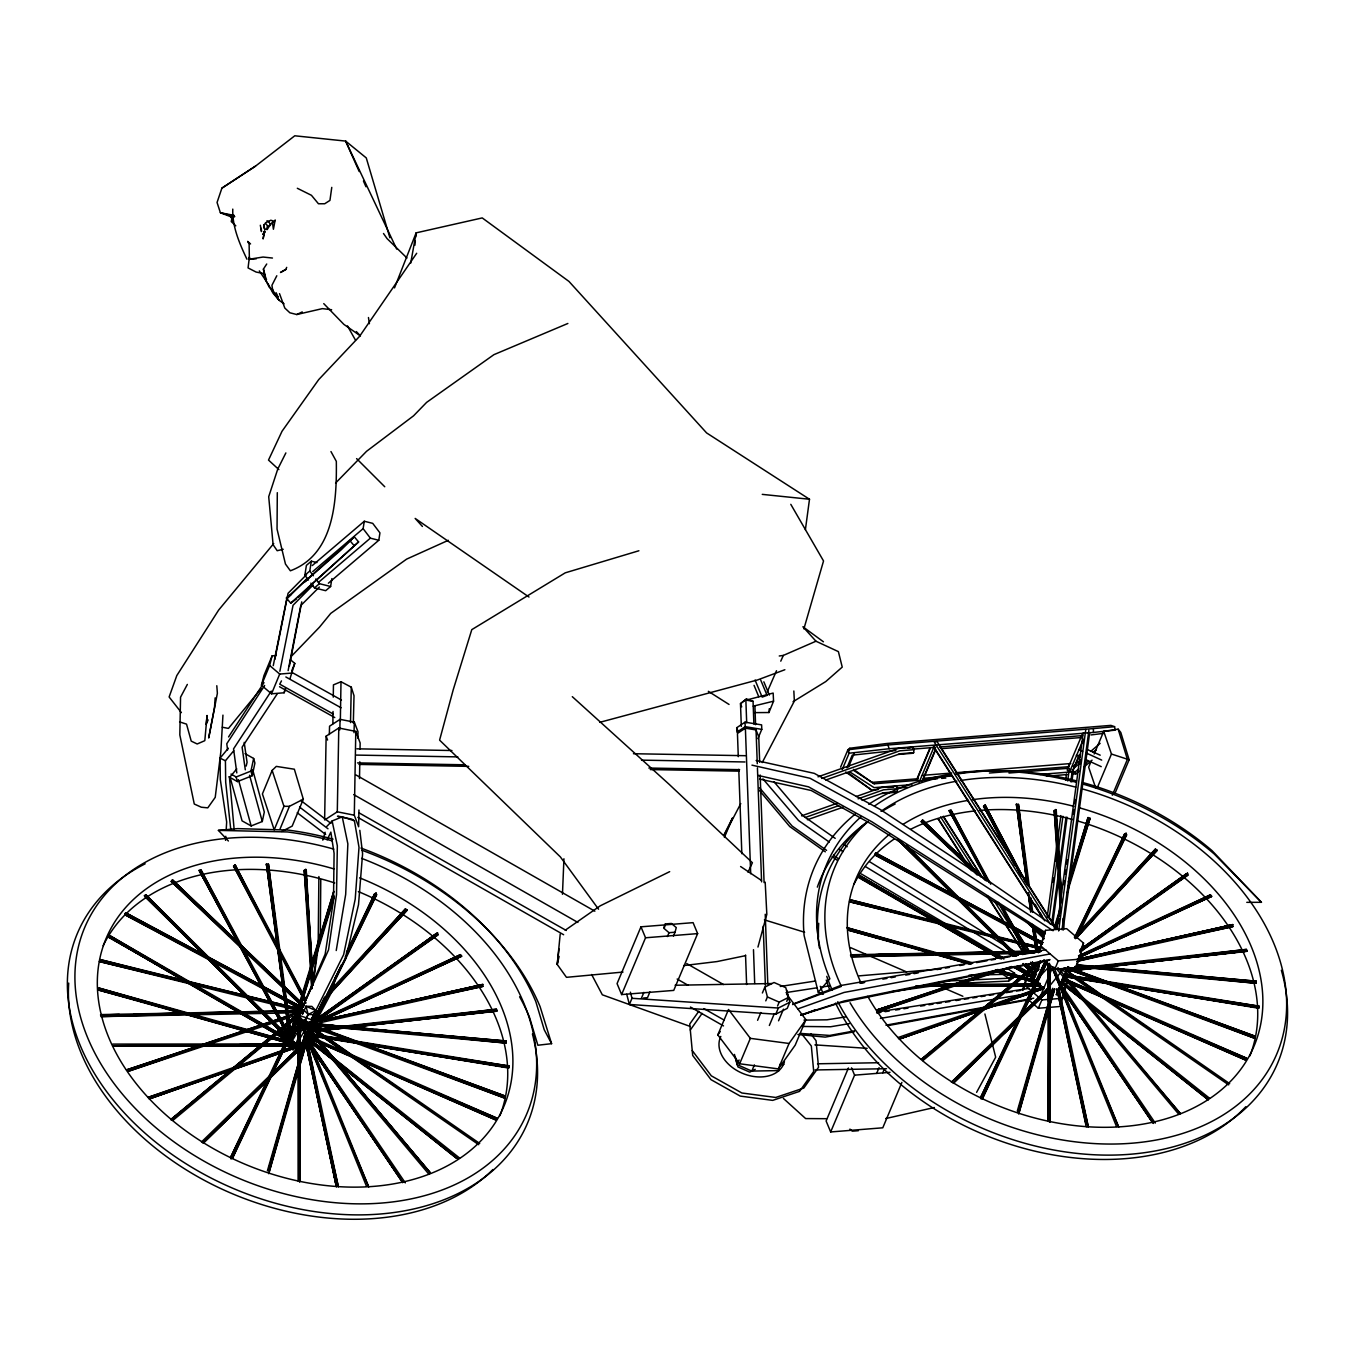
<?xml version="1.0" encoding="UTF-8"?>
<svg xmlns="http://www.w3.org/2000/svg" width="1355" height="1355" viewBox="0 0 1355 1355"><rect width="100%" height="100%" fill="white"/><g stroke="black" fill="none" stroke-linecap="round" stroke-linejoin="round"><path stroke-width="1.5" d="M1049.6 1122.262L1050.04 966.759L1050.125 1121.567L1049.464 1075.43M277.301 492.678L277.047 529.094L285.465 564.053L290.377 570.794C334.126 554.398 336.836 501.265 336.328 461.361L330.959 451.554M299.54 1016.792L298.1 1181.001L297.981 1017.825L299.54 1016.792L299.607 1182.085L300.065 1022.364L300.132 1181.374M332.873 723.756L333.042 711.477M333.262 697.148L333.449 684.868L341.003 681.734L351.284 687.171L354.011 695.742L353.333 723.028M318.882 876.566L318.239 938.744L317.07 949.076M360.024 749.247L360.142 742.963L355.789 731.395L338.784 728.008L326.132 736.172L324.624 819.978L337.293 811.814L354.299 815.202L358.635 826.77L358.94 810.002M337.293 811.814L338.784 728.008M340.342 720.86L341.003 681.734M354.299 815.202L355.789 731.395M359.498 778.583L359.803 761.815M350.505 722.605L351.284 687.171M1093.366 732.445L1093.468 728.584L1114.589 726.67L1115.114 730.142L1093.366 732.445L889.168 748.722L849.111 753.228L842.217 769.589M320.779 879.632L320.339 932.206L313.547 980.834M329.333 734.546L329.553 726.195L340.088 719.353L354.316 722.164L358.008 731.819L357.839 738.119M339.8 729.888L340.088 719.353M354.028 732.699L354.316 722.164M222.948 715.118L220.848 751.72L215.225 797.367L207.789 807.851L201.336 807.224L194.273 804.023L179.825 734.918L180.554 697.181L187.346 684.41M562.461 894.266L563.934 858.765M225.54 840.354L225.794 836.272M226.166 830.158L226.675 822.011L220.323 779.633L220.052 758.173L228.334 748.197M215.157 697.876L214.48 707.75L208.687 738.001L217.376 693.269L216.8 685.732M192.41 1014.184L296.305 1043.265L296.203 1044.857L98.593 989.54L181.926 1013.1M754.837 712.628L768.946 712.527L769.267 708.767M856.326 796.486L881.749 787.492L896.519 786.323L897.501 788.712L897.23 791.71L883.612 792.794L862.102 800.399M898.399 754.413L912.406 753.295L913.677 752.686L913.931 749.671L912.948 747.299L898.179 748.468L818.014 776.822M560.208 934.086L557.227 964.438L566.475 977.328L623.012 972.06M414.901 245.238L415.308 241.105M415.714 236.973L416.137 232.857L482.228 217.918L568.948 281.417L706.599 432.923L809.494 499.25L805.395 529.72M313.564 980.072L316.359 955.275M558.988 948.94L557.227 964.438L559.124 956.376M1047.178 917.369L1060.897 815.575M1065.657 780.26L1066.487 774.027M1053.004 882.19L1053.563 878.04M1055.799 861.424L1056.358 857.275M1049.21 918.046L1062.93 816.252M1067.689 780.937L1069.366 768.471M1051.751 923.026L1066.029 817.082M1070.789 781.767L1072.466 769.301M1052.547 925.262L1058.695 879.547M1059.254 875.398L1067.096 817.234M1071.856 781.92L1073.262 771.52M1056.883 928.192L1083.204 732.92M1063.827 884.713L1064.386 880.564M1065.233 874.331L1065.792 870.181M1066.639 863.948L1067.198 859.781M1073.346 814.084L1073.905 809.934M1074.752 803.701L1075.311 799.552M1080.071 764.237L1080.629 760.07M1082.865 743.455L1083.424 739.305M1058.645 930.953L1085.795 729.447M1062.015 929.716L1088.895 730.277M1063.099 929.852L1089.691 732.496M331.772 187.38L329.943 200.405L324.692 203.758L318.459 203.775L311.447 195.306L297.321 188.277M308.466 579.974L304.858 575.231L306.399 565.391L311.328 561.173L316.935 562.579M304.858 575.231L309.787 571.031L311.328 561.173M310.871 583.141L314.496 587.884L325.674 590.695L330.62 586.495L331.856 578.619M312.717 571.59L363.123 528.653L364.292 521.252L372.71 523.352L379.942 532.871L378.79 540.272L328.367 583.209M336.226 950.533L345.677 894.419L347.862 843.894L342.239 816.845L337.48 816.286L351.707 819.098L354.417 820.774L359.007 847.332L355.213 899.093L343.645 954.614L311.277 1019.621L312.836 1021.568L310.126 1022.856L297.914 1017.605L325.149 954.157L333.499 900.465L334.092 853.328L330.857 832.106L327.097 839.829M410.717 263.141L416.137 232.857L394.508 287.887M264.547 231.18L263.141 238.7L264.547 231.18L263.09 234.398L264.869 232.45M289.36 666.321L301.742 601.874M288.124 670.606L300.776 605.583L319.357 587.037M274.879 659.292L288.073 593.287L306.518 574.672M279.875 671.25L293.053 605.245L312.92 585.191M273.253 665.661L286.701 599.096L307.111 578.382M267.375 229.571L268.205 225.658M228.809 776.771L237.43 781.598L252.216 775.721L250.946 771.097L253.639 758.461L245.018 753.634M252.216 775.721L254.909 763.102L253.639 758.461M229.91 776.601L242.071 820.859L251.166 825.94L262.277 821.52L264.31 812.035L252.691 769.792M335.752 976.43L332.466 990.607L317.934 1017.978M246.187 766.066L247.067 762.306L244.188 742.371M285.583 689.187L284.093 692.778L271.525 693.811L261.447 685.24L263.937 675.62L272.118 655.871L276.318 655.515M261.447 685.24L269.628 665.474L272.118 655.871M284.093 692.778L285.092 688.933M290.055 678.415L294.78 663.408L290.461 659.733M665.356 923.924L664.17 928.548L669.014 932.697L675.061 932.206L676.264 927.582L671.419 923.449L665.356 923.924L663.747 927.785M962.457 983.171L1008.611 981.088L1009.306 978.445L1014.641 973.263L1006.934 968.198M1022.5 989.777L1029.139 969.367L1037.557 968.706M1025.481 983.476L1029.139 969.367M1038.404 952.768L1045.569 930.343L1066.639 928.666L1083.526 943.097L1079.342 959.221L1075.853 967.538L1054.783 969.215L1044.027 960.034M1039.285 951.447L1045.569 930.343M1061.524 1001.565L1067.096 982.121L1064.285 988.777M1075.853 967.538L1077.411 961.491M757.953 947.06L766.828 914.371L765.185 882.156M268.747 1173.532L293.662 1084.186M294.797 1080.121L304.418 1045.603L300.912 1057.662M1018.74 1113.725L1045.908 1016.25M1051.565 995.959L1053.275 989.861L1051.48 995.84M270.102 1164.182L268.392 1170.28L273.049 1154.274M271.254 1160.1L304.469 1041.995L306.501 1042.74L268.781 1173.566M1048.16 1004.58L1017.791 1112.506L1035.813 1050.193M1049.312 1000.515L1052.733 988.286L1049.244 1000.295M274.218 1150.26L293.374 1083.831M294.526 1079.816L299.184 1063.709M1048.076 1004.326L1017.317 1110.998L1047.94 1010.949M1036.982 1046.162L1048.008 1007.917M1018.774 1113.759L1048.364 1011.101M1049.532 1007.087L1054.749 988.964M322.795 840.134L325.132 832.241M803.888 628.872L823.535 560.97L790.795 504.331M297.389 1016.707L291.952 1034.932L290.41 1035.779L294.645 1021.738L290.41 1035.779M299.201 1010.627L309.499 976.193M312.531 966.064L332.5 899.229L313.242 961.389M1055.85 928.548L1058.272 920.435M1068.57 886.001L1079.461 849.534M297.05 1013.726L301.267 999.685M302.47 995.671L310.922 967.606M312.717 961.593L333.821 891.421M1055.477 925.838L1060.304 909.798M1071.144 873.721L1088.031 817.573L1090.064 818.318L1067.232 892.708M306.501 1042.74L267.409 1170.839L304.469 1041.995L304.977 1043.587M1049.16 1006.951L1054.664 988.93M297.49 1016.843L291.952 1034.932L289.902 1034.187L333.72 891.455M298.439 1009.644L310.786 969.435M299.353 1010.813L311.074 972.619M312.311 968.605L333.906 898.23M1054.088 928.141L1060.254 908.036M1068.282 881.902L1088.031 817.573L1088.539 819.165L1080.663 845.486L1088.539 819.165L1090.064 818.318L1068.197 886.339M1055.833 925.702L1058.916 915.658M1071.873 873.433L1073.719 867.403M1074.955 863.389L1079.274 849.314M1056.121 928.886L1059.204 918.842M289.902 1034.187L334.295 896.146M1054.681 928.361L1060.474 910.357M100.168 959.577L302.131 1011.541L99.508 961.559L100.168 959.577L302.775 1009.611L101.845 960.526L302.402 1010.051L277.809 1004.191M307.111 1025.058L307.754 1023.076L505.212 1096.06L504.568 1098.041L309.075 1025.786L505.212 1096.06L307.399 1023.516L504.568 1098.041L504.856 1096.5L307.399 1023.516M389.884 237.769L366.273 157.925L345.644 141.089L294.78 135.788L255.519 166.123L221.898 188.142L217.054 202.471L220.391 212.735L230.943 216.8L234.635 216.698M969.045 975.177L1002.852 974.397L1004.766 968.994M1008.611 981.088L1012.947 978.039L1014.641 973.263M768.946 712.527L773.553 701.196L773.163 693.066L747.537 699.773M1037.1 969.435L1038.641 965.692M767.269 691.846L776.5 670.725M271.525 693.811L279.706 674.062L292.29 673.029M291.799 670.59L294.78 663.408M272.152 770.402L262.413 793.911L274.201 829.819L283.94 806.31L272.152 770.402L276.301 766.388L294.357 769.217L303.317 799.196L292.172 826.11L281.755 831.462M279.875 829.396L289.428 806.327L303.317 799.196M292.545 1038.167L298.744 1023.313M302.605 1014.014L306.01 1006.257L311.853 1006.409L315.867 1010.593L314.258 1014.37M724.4 837.407L732.479 818.047L723.926 835.019M291.511 1040.301L300.996 1017.808M302.572 1014.048L304.147 1010.305L308.161 1014.489L314.021 1014.641L315.867 1010.593L306.01 1006.257L308.161 1014.489L295.526 1044.502M301.386 1044.637L308.754 1027.463M309.279 1025.887L314.021 1014.641L311.921 1018.181M640.966 926.82L617.067 983.611L621.623 994.57L673.74 990.403L697.639 933.612L693.082 922.653L640.966 926.82L645.539 937.779L621.623 994.57M786.611 989.997L789.813 1002.243L787.221 1008.391L775.754 1014.184L629.398 1004.462L631.989 998.296L630.397 992.182M641.457 998.161L643.879 992.385M667.388 936.542L669.014 932.697M649.926 991.911L647.504 997.687L643.473 998.008M673.435 936.068L675.061 932.206M757.868 738.644L761.781 729.363L761.612 724.874L745.047 722.164L736.713 727.737L736.883 732.225L745.199 726.67L761.781 729.363M805.92 1019.705L795.216 1045.128L778.346 1068.892L739.644 1063.777L717.811 1034.898L728.516 1009.475L750.348 1038.353L789.05 1043.469L805.92 1019.705L786.527 994.045M840.591 767.133L847.891 749.789L849.788 748.265L886.983 743.472L1110.914 725.382L1114.589 726.67M848.247 751.89L849.788 748.265M846.926 767.76L852.227 755.158L895.858 750.484M848.467 767.049L854.107 753.634M762.391 992.978L764.847 987.134L774.027 982.494L785.798 987.66L788.373 997.483L786.73 1001.379M779.176 1070.586L751.805 1071.077L737.137 1064.623L739.085 1060M757.597 1020.298L760.866 1012.507M765.778 1000.854L767.421 996.958L764.847 987.134M739.644 1063.777L750.348 1038.353M769.352 1025.464L774.264 1013.794M777.55 1006.02L779.176 1002.124L788.373 997.483M751.805 1071.077L754.413 1064.911M775.754 1014.184L778.346 1008.035L789.813 1002.243M778.549 1020.806L783.461 1009.153M778.346 1068.892L789.05 1043.469M916.556 779.904L930.089 747.757M916.759 780.26L930.292 748.129M919.13 782.275L934.256 746.351M922.653 779.803L935.39 749.535M922.061 782.055L935.594 749.908M848.416 1067.994L826.11 1121.008L830.666 1131.95L882.783 1127.8L901.905 1082.374M830.666 1131.95L854.582 1075.159L851.533 1067.859M876.651 1073.414L879.09 1067.638M882.698 1072.923L884.324 1069.078M1067.774 767.845L1069.366 764.068M1082.323 734.173L1067.198 770.097L1069.552 772.113L1083.085 739.966M1073.888 767.743L1079.461 754.498M1072.499 771.876L1079.664 754.854M1091.029 761.527L1088.641 767.184L1095.721 788M1094.196 753.99L1103.732 731.344L1118.163 729.159L1120.788 732.445L1129.138 759.765L1115.504 792.15L1113.387 794.199M1097.16 788L1111.456 754.041L1103.732 731.344M1022.856 990.471L1024.956 985.492L1041.86 999.922L1062.913 998.245M1030.901 983.51L1039.844 962.287M1037.303 969.232L1038.912 965.37M1112.32 795.233L1127.394 759.393L1118.163 729.159M1041.233 994.299L1047.72 978.869M1049.346 975.007L1052.598 967.301M1027.598 999.058L1038.353 1008.239L1041.86 999.922M1054.783 969.215L1058.289 960.898L1079.342 959.221M1056.324 994.672L1067.689 967.673M1059.458 988.117L1067.571 968.825M1080.731 949.753L1083.526 943.097M301.42 1044.603L307.043 1031.375M290.343 1036.118L296.881 1020.908M303.435 1005.681L312.446 984.763M1056.307 994.756L1067.621 968.385M286.701 267.375L285.837 269.34L280.502 272.49L285.905 269.476M208.128 719.928L206.129 724.434L207.078 715.474L204.808 740.677L197.186 743.98L191.224 741.117L186.533 724.129L179.588 721.893M780.768 661.172L783.326 655.43L815.964 641.22L838.389 651.62L842.234 667.1L825.771 681.565L793.048 701.721M297.914 1017.605L328.52 949.94L336.531 894.588L337.344 845.791L332.127 820.961L342.239 816.845L354.417 820.774M261.193 1095.534L232.366 1158.508L298.964 1018.164L231.095 1158.779M262.938 1091.724L297.88 1015.403L299.387 1014.624L299.861 1016.267M982.358 1098.685L1006.816 1045.264M1008.56 1041.453L1017.3 1022.364M1021.67 1012.829L1045.247 961.305M316.596 1018.825L340.325 967.69M349.116 948.754L374.607 893.843L376.114 893.064L376.588 894.723L316.63 1018.841M748.011 872.214L752.398 862.729L669.133 784.308L572.301 696.673M1089.437 909.781L1076.26 938.185L1145.822 861.763L1117.367 892.589M1093.841 900.313L1105.257 875.703M1107.018 871.909L1124.599 834.036L1126.09 833.257L1126.581 834.9L1076.615 938.338M297.88 1015.403L230.469 1157.661L299.387 1014.624L231.061 1158.779M1045.162 961.271L980.444 1097.855L1046.619 960.526M1046.67 960.509L981.054 1098.973L1047.11 962.152M982.443 1098.719L1047.161 962.152M324.641 997.28L313.733 1019.841L315.715 1020.721L315.241 1019.079L341.596 964.54M346.44 952.142L374.607 893.843L376.588 894.723L315.241 1019.079L313.733 1019.841L324.912 997.145M345.22 957.02L376.114 893.064L346.321 953.615M1074.634 937.474L1124.599 834.036L1126.581 834.9L1075.447 938.541M1075.226 938.575L1126.09 833.257L1074.888 937.321M293.205 1043.926L294.12 1042.046L109.603 935.509L108.79 936.847L181.773 979.58M285.871 452.926L277.775 469.016L268.713 496.692L273.1 544.71L277.182 550.706L283.212 549.3M300.59 1045.891L305.315 1036.473M307.212 1032.696L310.058 1027.056M311.938 1023.279L313.835 1019.519M302.317 1042.994L304.231 1039.234M281.467 680.888L279.757 684.19L333.144 713.983M312.836 1021.568L345.576 958.967L358.499 904.683L362.598 853.769L359.82 830.327M724.214 835.273L740.762 803.583M762.204 762.594L794.352 701.094L793.844 690.999M313.09 1027.107L301.471 1048.99L298.473 1050.532M976.599 1092.35L995.671 1057.188L984.899 1013.98M753.888 724.044L753.058 701.297L746.47 698.977L740.491 703.668L741.321 726.416M309.838 1021.738L296.288 1044.79L98.678 987.964L188.345 1013.049M292.324 1040.691L308.161 1014.489L315.867 1010.593M181.824 979.259L108.79 936.847L293.307 1043.384L294.12 1042.046L185.804 980.918M496.066 1119.467L496.879 1118.129L306.975 1035.254L496.066 1119.467L304.231 1035.728L495.947 1120.009L360.311 1060.813M263.09 234.398L264.784 231.671M264.632 685.478L226.776 743.743L227.589 749.942M228.572 736.934L263.988 682.632M271.271 691.084L233.551 748.875L236.803 772.926M277.284 693.794L242.105 747.198L245.306 769.826M416.679 253.266L359.515 336.413L318.696 379.62L282.026 431.263L268.51 460.073L278.859 469.575M698.841 1011.22L689.746 1024.007L692.693 1055.46L710.985 1079.647L740.253 1096.093L772.689 1100.379L799.569 1091.368L813.711 1071.466L811.323 1045.992L802.194 1034.509M690.305 1030.003L702.093 1013.405M717.811 1034.898L720.233 1031.511M276.81 275.759L271.932 285.295L272.762 290.563L278.097 297.185L276.183 292.799M273.727 543.558L218.646 610.072L176.794 675.586L169.121 696.978L181.401 712.645M268.171 227.826L273.304 221L270.814 220.238L265.36 222.898M261.159 688.577L228.453 728.414L222.322 727.229M1042.215 994.977L1064.403 967.91M230.858 830.327L225.692 782.225L225.421 760.765L233.704 750.789M236.769 768.861L229.469 777.668L234.127 829.209M820.283 986.288A248.541 177.556 22.8 0 0 823.366 994.164L818.251 992.233L829.853 978.767A248.541 177.556 22.8 0 1 861.204 816.625M330.264 991.962L341.612 979.428M345.864 974.719L405.433 908.866L407.178 910.069L326.081 998.161M1076.005 936.864L1081.68 930.597M1085.931 925.888L1155.425 849.06L1157.17 850.263L1076.073 938.338M297.626 1029.021L291.969 1034.305M326.098 997.873L358.838 962.067M361.683 958.95L407.178 910.069L329.163 992.707M1148.667 858.663L1157.17 850.263L1074.82 937.491M297.626 1029.055L293.358 1033.696L291.613 1032.493L298.727 1024.77M328.604 992.317L405.433 908.866L405.806 910.679L361.683 958.578M330.383 992.588L358.838 961.677M1074.312 937.135L1155.425 849.06L1155.781 850.872L1148.667 858.596M1076.107 937.406L1114.521 895.689M291.613 1032.493L298.828 1024.837M1032.087 984.441L1050.261 965.421M290.783 656.921L319.475 627.179L330.739 613.392L406.652 559.107L448.336 540.306M335.583 483.041L366.561 451.3L413.546 415.833L426.639 402.367L493.931 354.654L567.864 323.472M326.894 826.33L332.127 820.961M312.802 584.191L308.212 587.579L358.601 541.932L354.282 536.817L286.396 598.046L290.715 603.144L296.677 598.758M266.732 264.005L263.446 269.035L265.089 278.859L269.205 287.175L272.999 290.038M354.282 536.817L341.24 549.774L303.893 582.481L308.483 579.093M203.318 1142.282L219.679 1126.022M227.132 1118.637L265.834 1080.189M268.815 1077.242L303.063 1043.231L304.807 1044.451L203.267 1143.163M960.746 1075.091L1005.41 1030.732M1008.374 1027.784L1048.584 987.863M203.216 1143.18L270.526 1077.276M275.014 1072.889L303.418 1045.061L276.149 1071.568M999.567 1037.964L953.209 1083.373L1050.244 989.048M1004.055 1033.577L1016.013 1021.856M1019.011 1018.926L1047.432 991.098L1023.093 1014.709M290.021 1039.895L291.461 1038.506L201.014 869.978L199.168 870.35L236.346 939.896M303.063 1043.231L201.505 1141.96L304.807 1044.451M203.386 1142.299L221.576 1124.616M227.64 1118.722L273.117 1074.515M986.931 879.514L949.567 811.56L951.007 810.154L990.759 884.239M951.498 1082.154L1048.499 987.846M957.917 1078.072L1003.394 1033.865M1009.458 1027.971L1015.522 1022.077M951.498 1082.222L1018.333 1019.079M1021.382 1016.216L1050.244 988.947M290.715 603.144L358.601 541.932M368.746 1186.98L300.641 1018.96L366.511 1186.286L299.15 1020.281L300.641 1018.96L301.098 1020.044M298.151 597.436L308.449 588.29M1073.363 766.337L1081.222 759.562M1090.673 751.449L1100.125 743.336M312.311 565.526L364.292 521.252M318.391 582.447L370.372 538.155L378.79 540.272M314.496 587.884L319.424 583.683L330.62 586.495M1071.72 774.179L1075.938 773.841L1079.156 771.114M1084 767.015L1092.079 760.172M300.183 1012.727L171.018 1119.941L300.488 1014.59L298.845 1013.286L171.306 1119.162L300.183 1012.727L298.845 1013.286L172.881 1120.416L300.488 1014.59M921.281 1059.356L1037.54 962.863L922.874 1060.609L1044.027 960.136L922.687 1058.814L1040.488 960.949L921.332 1059.339M1074.261 767.828L1080.562 762.628M1093.163 752.262L1096.331 749.654M1078.732 768.963L1075.548 771.588L1039.878 774.416M1085.135 763.729L1088.319 761.12M286.396 598.046L290.868 594.743M1079.935 951.871L1187.573 873.213L1187.895 875.076L1080.138 952.023M1079.816 950.16L1187.573 873.213L1081.849 948.381L1186.252 873.772L1187.895 875.076L1079.867 950.397M565.255 930.191L600.248 905.817L669.675 871.655M746.47 698.977L740.491 703.668L741.71 706.853M759.681 762.34L758.766 737.018L756.039 729.938L745.385 728.16L737.442 733.462L738.289 756.666M221.898 188.142L255.519 166.123M291.02 1041.301L292.443 1040.386L145.849 894.74L144.426 895.638L288.225 1039.082L144.426 895.638L291.02 1041.301L145.849 894.74L144.629 896.4L292.443 1040.386M340.647 1066.25L456.703 1158.373L303.977 1036.541L305.4 1035.627L459.582 1158.017L344.272 1068.451M755.226 1069.332L749.721 1072.127L737.95 1066.944L735.375 1057.137M912.948 747.299L907.901 748.214M279.503 293.629L284.804 308.042L289.868 312.785L296.762 314.529L302.233 311.921M322.88 1019.892L361.091 1001.768M364.918 999.956L460.446 954.648L461.699 956.173L322.134 1020.654M1078.597 957.358L1210.438 894.842L1211.692 896.366L1079.918 957.223M294.103 1031.511L297.931 1029.732L294.103 1031.511L295.356 1033.035M311.311 1023.55L460.446 954.648L460.565 956.63L322.253 1020.586M1078.512 955.8L1210.438 894.842L1210.557 896.824L1078.631 957.765M317.222 1021.111L461.699 956.173L460.565 956.63M1078.766 956.105L1211.692 896.366L1210.557 896.824M128.556 1071.178L301.843 1011.321L126.557 1069.908M801.872 1015.149L815.202 1009.814M230.977 774.078L236.16 776.974L250.946 771.097M792.658 1004.597L841.133 986.508M792.641 1004.191L840.422 985.576L1045.823 949.72M784.867 669.726L757.665 679.905L599.706 722.351M150.032 1098.617L237.464 1066.944M241.444 1065.504L301.047 1043.909L302.317 1045.433L301.166 1045.874L301.047 1043.909L147.932 1097.415M900.025 1038.811L981.494 1009.289M985.475 1007.849L1043.096 986.982M797.621 1008.984L844.046 992.453L1050.261 953.903M821.723 778.448L899.923 750.789L913.931 749.671M825.754 780.04L900.042 753.77L913.677 752.686M801.584 815.846L836.78 803.396M805.293 817.471L838.525 805.717M858.088 798.806L883.494 789.83L897.501 788.712M807.36 819.758L842.878 807.275M1043.079 986.88L897.925 1037.608L1044.282 988.32M1044.349 988.405L899.178 1039.116L978.107 1011.575M299.201 1046.568L149.169 1098.939L302.317 1045.433L147.966 1097.448M984.035 1009.509L1043.265 988.828M987.422 973.805L876.566 1012.049L1012.033 966.826M127.522 1069.654L301.843 1011.321M877.515 1009.831L997.737 969.621M128.59 1071.229L297.897 1014.658L126.608 1069.942M998.042 969.486L876.549 1010.085L1011.575 966.522M800.703 1014.878L844.216 1000.972L1050.006 959.577M800.72 1015.234L840.761 1002.632L1049.481 960.255M638.899 550.757L565.255 572.826L471.794 629.635L453.231 689.729L439.596 740.135L560.36 856.902L598.537 909.205M753.211 706.158L773.553 701.196M1077.225 961.186L1232.796 924.601L1232.83 926.6L1077.157 961.356M296.762 314.529L322.355 308.635L331.636 309.736M885.696 1118.553L934.357 1107.509M1077.106 959.357L1232.796 924.601L1080.257 958.815L1231.729 925.025L1232.83 926.6L1077.106 959.526M745.521 955.665L717.066 961.559L683.665 965.59M949.567 811.56L949.144 810.544L951.007 810.154L988.964 882.545M199.168 870.35L289.597 1038.879L291.461 1038.506L239.971 944.842M854.361 1031.765L825.246 1037.117L797.875 1034.441M887.627 1025.667L981.206 1008.476M985.373 1007.714L1031.121 999.312M854.683 1030.867L829.7 1035.44L800.348 1033.425M885.916 1025.176L985.83 1006.934M989.997 1006.189L1033.713 998.212M859.883 983.188L864.05 982.46M882.799 979.14L886.966 978.412M891.133 977.683L895.299 976.938M905.716 975.109L909.883 974.364M914.049 973.635L918.216 972.89M936.966 969.587L941.132 968.859M945.299 968.114L949.465 967.385M959.882 965.539L964.049 964.811M968.215 964.066L972.382 963.337M976.548 962.592L986.965 960.763M991.132 960.017L995.298 959.289M999.465 958.561L1009.882 956.715M1014.048 955.986L1018.215 955.241M1022.381 954.513L1041.131 951.193M849.263 1023.635L830.581 1026.768L801.991 1026.446M880.394 1018.384L1033.95 992.538M876.77 1012.981L880.936 1012.32M885.12 1011.677L889.286 1011.016M895.536 1010.034L899.703 1009.373M903.887 1008.73L908.053 1008.069M920.57 1006.104L924.737 1005.461M928.903 1004.8L933.087 1004.14M937.254 1003.496L941.42 1002.836M945.587 1002.175L949.77 1001.531M956.02 1000.549L960.187 999.888M964.37 999.245L968.537 998.584M972.704 997.924L976.87 997.28M981.054 996.619L985.221 995.959M989.387 995.315L993.554 994.655M997.737 993.994L1001.904 993.351M1006.071 992.69L1012.337 991.708M1016.504 991.064L1020.671 990.403M780.294 986.457L815.575 981.003M786.069 992.571L817.048 987.795M821.181 987.151L829.429 985.864M845.791 1016.877L827.007 1019.807L804.006 1020.129M877.108 1012.016L1029.512 988.32M936.237 982.883L950.787 980.851L1012.947 978.039M889.524 991.979L933.205 985.864M943.605 984.408L958.256 983.357M779.244 655.989L783.326 655.43M1090.978 734.935L1103.563 733.377M1025.718 882.359L985.508 806.056L983.578 806.31L1014.76 865.54M1093.468 728.584L887.898 744.979L847.891 749.789L849.111 753.228M320 1030.596L307.399 1032.12L347.253 1027.801M326.301 1029.834L343.103 1027.801M359.905 1025.769L366.206 1025.007M372.506 1024.245L378.824 1023.482M385.125 1022.72L391.426 1021.958M395.626 1021.433L404.027 1020.417M408.228 1019.909L414.528 1019.146M420.829 1018.384L496.455 1009.221L497.065 1010.881L357.754 1026.65M1067.892 971.044L1072.093 970.536M1078.394 969.774L1090.995 968.249M1107.797 966.217L1114.098 965.454M1120.399 964.675L1126.699 963.913M1133 963.151L1139.301 962.389M1143.501 961.881L1151.902 960.864M1156.103 960.356L1162.421 959.594M1168.721 958.832L1175.022 958.07M1179.223 957.562L1246.431 949.415L1247.04 951.075L1105.629 967.064M362.056 850.296A257.586 184.229 22.5 0 1 540.12 1006.697L551.587 1043.672L537.867 1045.23L529.449 1017.097A252.979 180.926 22.5 0 0 519.609 996.755M1068.062 969.215L1246.431 949.415L1246.227 951.464L1097.855 967.707M1066.588 971.112L1093.858 968.08M1098.058 967.606L1247.04 951.075L1066.029 969.604M1067.859 971.264L1072.059 970.79M1078.36 970.095L1095.145 968.232M1066.504 971.145L1093.671 968.164M339.19 1027.056L307.619 1030.274L496.455 1009.221L496.252 1011.27L306.061 1032.104L497.065 1010.881L345.508 1026.396M228.385 840.998L218.409 830.378L237.633 828.616L287.751 830.056A252.979 180.926 22.5 0 1 333.025 839.152M859.239 975.854L940.489 968.944M860.577 982.798L864.727 982.443M912.643 749.146L935.712 747.316M939.913 746.978L1082.577 735.596M941.793 748.638L1081.713 737.493M922.467 775.365L951.701 773.044M955.885 772.706L1070.738 763.543M853.531 769.335L871.942 782.394L918.097 778.719M924.398 778.21L951.667 776.042M989.438 773.028L1069.163 766.659M871.942 782.394L874.229 783.783L918.453 780.243M922.653 779.921L937.389 778.735M941.606 778.397L945.824 778.058M1008.984 773.028L1067.943 768.319M911.898 784.63L874.127 787.645L849.653 771.808M887.677 787.543L893.368 787.086M848.603 773.129L871.739 790.134L878.057 789.626M897.01 788.119L907.528 787.272M1046.466 776.195L1067.52 774.518M881.97 793.437L895.977 792.319M645.539 937.779L697.639 933.612M1038.353 1008.239L1059.424 1006.562M854.582 1075.159L890.015 1072.33M858.393 1130.697L852.329 1131.171L849.907 1129.105M256.264 258.805L250.201 259.076L263.073 257.043L272.457 258.043M933.172 954.496L850.889 956.782L1026.379 953.361M962.711 953.683L998.567 952.684M1028.106 951.871L1040.759 951.515L1017.486 951.871M189.514 1014.133L100.914 1016.589L301.759 1012.676L101.202 1014.59L302.046 1010.627L197.068 1012.879M223.27 1013.201L259.127 1012.202M284.448 1011.508L301.318 1011.033L275.946 1011.508M875.652 954.598L928.158 953.48M938.642 953.259L1039.454 951.091M134.06 1014.234L188.667 1013.066M1039.353 951.075L851.194 954.767L1034.864 953.005M877.955 954.598L928.683 953.615M947.721 953.242L998.449 952.243M138.532 1014.201L189.277 1013.218M206.18 1012.879L259.042 1011.846M675.095 985.254L771.927 983.544M779.667 1064.471L783.884 1064.386M817.556 1063.794L878.599 1062.727M814.965 1069.959L886.543 1068.705M989.489 984.797L1040.234 984.204M182.4 1045.281L112.617 1046.077L197.119 1046.06M239.496 1044.603L298.71 1043.926L299.32 1045.569L113.43 1045.738L197.542 1045.84M1246.786 902.345L1261.437 902.311L1211.997 850.601A248.541 177.556 22.8 0 0 1082.594 782.496M930.411 984.221L1040.25 984.12M916.234 985.881L1040.86 985.763M917.521 986.271L947.094 986.237M951.329 986.237L1040.047 986.152M298.71 1043.926L112.821 1044.095L299.32 1045.569M201.336 1046.043L294.272 1045.958L201.76 1045.857M915.98 986L945.434 986.034M949.635 986.034L1040.081 986.135M283.94 806.31L289.428 806.327M826.719 1118.705L805.632 1118.569L783.393 1098.431M923.551 984.78L1040.928 985.695M356.924 748.824L451.926 750.518M633.462 753.719L745.352 755.7M356.517 755.091L457.838 756.886M641.508 760.138L744.945 761.967M357.534 762.899L465.188 764.796M648.859 768.048L739.627 769.657M358.956 764.423L468.745 766.371M650.281 769.572L738.949 771.147M218.409 830.378L287.514 831.953A257.586 184.229 22.5 0 1 332.178 840.828M631.989 998.296L778.346 1008.035M814.897 1044.874L867.166 1048.347M1074.854 966.555L1137.895 971.806M1142.096 972.162L1150.497 972.856M1156.797 973.381L1165.198 974.076M1171.499 974.601L1179.917 975.312M1186.218 975.837L1196.719 976.701M1200.92 977.057L1209.321 977.751M1215.621 978.276L1224.039 978.988M1230.34 979.513L1240.841 980.376M398.404 1032.493L312.277 1025.312L505.991 1043.079L506.279 1041.03L309.736 1023.482L310.16 1025.142L310.464 1023.093L505.991 1043.079L506.279 1041.03L391.29 1030.765M404.705 1033.018L413.123 1033.713M419.423 1034.238L427.824 1034.949M434.125 1035.474L444.626 1036.338M448.827 1036.694L457.245 1037.388M463.546 1037.913L471.947 1038.624M478.247 1039.149L488.749 1040.013L478.18 1038.912M492.949 1040.369L503.467 1041.25L492.932 1040.267M1082.713 965.725L1109.897 968.148M1114.081 968.52L1124.548 969.469M1128.715 969.841L1139.182 970.773M1143.366 971.145L1256.271 981.223L1255.983 983.273L1074.888 966.674M326.453 1024.973L316.003 1024.041L326.572 1025.024M357.822 1027.784L330.637 1025.345L341.325 1026.379M362.005 1028.157L372.456 1029.089M376.639 1029.461L387.107 1030.393M1077.293 964.828L1256.271 981.223L1245.042 980.732L1255.543 981.613L1255.983 983.273L1077.259 965.014M1082.882 965.793L1093.417 966.759M1097.618 967.148L1108.153 968.114M1112.353 968.486L1122.889 969.452M1127.106 969.841L1137.624 970.807M1143.942 971.383L1152.377 972.162M1158.677 972.738L1167.112 973.5M1171.313 973.889L1181.848 974.855M1186.065 975.244L1196.584 976.21M1200.801 976.599L1211.319 977.565M1215.537 977.937L1226.072 978.903M1230.272 979.292L1240.807 980.258M345.525 1026.768L356.06 1027.734M360.278 1028.106L370.796 1029.072M375.013 1029.461L385.531 1030.427M391.849 1031.003L400.284 1031.782M404.484 1032.154L415.02 1033.12M419.22 1033.509L429.755 1034.475M433.973 1034.864L444.491 1035.83M448.708 1036.219L459.243 1037.168M463.444 1037.557L473.979 1038.523M291.274 1036.609L289.208 1036.406L266.41 864.016L268.476 864.202L291.274 1036.609L279.706 955.139M762.255 494.372L809.494 499.25M1066.233 976.803L1076.598 978.378M1080.748 979.004L1095.263 981.223M1099.413 981.85L1109.779 983.442M1118.078 984.695L1128.444 986.288M1132.594 986.914L1136.743 987.541M1140.893 988.185L1145.043 988.811M1149.176 989.438L1153.325 990.065M1157.475 990.708L1259.083 1006.189L1258.981 1007.781L1118.569 985.458M307.958 1035.339L326.623 1038.184M330.756 1038.828L359.803 1043.248M374.319 1045.45L411.632 1051.141M415.782 1051.785L419.931 1052.412M424.081 1053.038L428.231 1053.682M432.381 1054.309L436.53 1054.935M440.663 1055.579L509.107 1066.012L508.989 1067.588L368.594 1045.281M1064.827 974.635L1259.083 1006.189L1258.524 1008.205L1064.691 976.261L1258.981 1007.781L1064.674 974.719M1066.351 976.989L1108.136 983.764M306.484 1033.086L509.107 1066.012L508.532 1068.011L306.365 1034.695L508.989 1067.588L356.026 1041.572M308.008 1035.44L362.327 1044.265M753.058 701.297L745.86 700.095L746.69 722.825M306.416 1033.137L351.894 1040.86M234.246 215.411L220.391 212.735L234.567 216.495M1129.138 759.765L1111.456 754.041M756.141 760.494L814.287 773.366L880.479 809.629L987.101 880.005L1059.39 929.818M759.613 779.074L811.205 790.49L872.129 824.416L1045.027 934.052M751.957 765.152L810.087 778.295L876.279 814.541L1053.123 930.75M757.716 775.365L808.545 786.849L872.112 821.926L1045.01 932.359M299.049 1015.302L311.277 1019.621M997.043 937.033L849.5 901.753L1039.827 948.737M1001.142 938.016L1013.438 940.946M1017.537 941.928L1042.13 947.806M99.508 961.559L240.919 995.366M245.018 996.348L257.315 999.296M261.413 1000.278L273.71 1003.208M1042.164 947.704L850.144 899.771L1039.878 948.585M929.852 952.125L848.128 930.123L929.615 952.955M944.147 955.969L968.656 962.575M999.312 970.824L1036.084 980.715L999.431 970.349M183.941 1013.032L98.153 989.946L181.655 1013.337M194.155 1015.776L296.305 1043.265M938.321 953.242L846.655 927.582L935.34 953.124M942.403 954.377L972.958 962.931M932.105 953.107L848.586 929.733L927.836 952.142M938.219 954.818L970.807 963.947M995.248 970.79L1040.064 983.34M935.729 954.665L966.284 963.219M185.737 1014.489L289.631 1043.57L185.991 1014.251M935.966 954.445L966.454 963.066M941.386 954.869L971.603 963.574M997.805 971.112L1038.116 982.731M764.389 919.859L804.616 932.257M296.897 1049.989L288.259 1045.45M689.661 1026.243L602.331 994.807L591.627 974.499M1179.697 1009.543L1064.996 968.114L1254.544 1038.235L1255.204 1036.253L1067.621 966.911M1183.643 1010.982L1252.867 1035.982L1069.231 968.097M1069.247 968.063L1255.204 1036.253L1254.544 1038.235L1067.588 967.013M1061.914 979.75L1067.74 982.24M1071.636 983.899L1102.784 997.128M1114.471 1002.09L1246.854 1058.323L1062.777 977.971M308.025 1037.913L352.808 1056.934M364.478 1061.897L372.269 1065.199M376.165 1066.859L403.417 1078.445M407.313 1080.087L424.843 1087.54M428.739 1089.183L496.879 1118.129M850.5 947.602L865.997 954.327M869.876 956.003L906.681 971.942M937.677 985.356L962.863 996.264M1086.642 749.281L1100.209 755.175M1061.964 979.309L1246.041 1059.661L1062.743 978.039M1061.863 979.851L1067.672 982.392M1071.551 984.086L1245.939 1060.203L1061.964 979.326M308.008 1037.964L356.45 1059.119M767.421 996.958L779.176 1002.124M1078.732 749.586L1082.56 751.348M1086.388 753.092L1101.7 760.104M1076.344 755.26L1080.172 757.022M1085.914 759.647L1101.225 766.659M220.052 758.173L225.421 760.765M997.941 919.706L874.653 854.802L875.652 852.973L1042.876 942.606L875.652 852.973L1041.978 944.283M1001.667 921.671L1012.879 927.582M1016.623 929.547L1033.425 938.405M1037.168 940.37L1040.894 942.335M212.464 960.831L124.66 914.608L125.659 912.779L302.182 1007.409L125.659 912.779L303.08 1010.169M216.19 962.795L270.373 991.318M274.1 993.3L285.312 999.194M289.055 1001.159L302.131 1008.052L274.286 993.063M998.262 919.3L875.635 853.565L874.653 854.802L1041.876 944.435M1001.972 921.298L1033.56 938.219M1037.286 940.218L1040.996 942.216M270.577 991.064L125.642 913.372L124.66 914.608L303.046 1010.22M291.748 672.3L341.443 700.044M285.854 676.975L341.07 707.784M279.536 686.731L334.77 717.557M935.78 921.095L858.782 877.024L859.595 875.703L1003.92 959.035M944.96 926.278L1001.887 958.408M1016.572 966.691L1034.932 977.057M180.3 977.802L108.688 937.389L109.603 935.509L293.307 1043.384M979.665 946.247L941.962 924.313M985.068 949.313L999.465 957.494M1019.282 968.723L1024.685 971.789M358.889 812.763L566.288 930.495M703.939 1008.628L724.112 1020.078M355.959 774.958L594.862 911.187M686.731 963.574L723.485 984.526M353.723 794.606L577.908 922.45M677.144 979.038L688.171 985.322M357.805 817.37L563.629 934.73M690.423 1007.036L723.502 1025.904M1003.056 957.646L861.39 873.975M1017.47 965.929L1028.276 972.128M1016.707 966.42L1034.983 976.955M999.448 958.256L858.782 877.024L997.551 957.612M1014.065 966.691L1034.17 978.293M997.517 957.748L858.663 877.583L859.595 875.703L1001.464 959.001M185.415 981.698L285.905 1039.708L185.483 981.376M1014.201 966.471L1034.204 978.225M859.629 875.364L938.388 922.196M1013.337 956.325L865.54 866.658M1025.803 963.828L1032.917 968.114M869.69 861.78L1018.198 953.801M1034.034 963.676L1039.302 966.962M1002.852 974.397L1009.306 978.445M708.343 691.321L729.041 704.448M853.616 770.385L874.229 783.783M740.592 866.523L761.425 880.445M528.992 597.03L415.155 518.423L422.421 526.451M1063.641 968.469L1229.679 1083.644L1060.948 969.045L1228.697 1084.881L1063.59 968.554M845.689 772.011L871.739 790.134M835.205 838.355L802.753 815.608L774.095 781.869M843.742 844.351L847.163 846.74M829.294 842.065L798.552 820.52L762.933 778.888M839.541 849.246L842.962 851.651M284.059 303.774L279.232 300.37L272.914 293.053L267.985 283.601M826.567 850.347L792.065 825.991L759.562 787.814M833.461 855.225L838.643 858.884M825.347 851.838L789.762 826.55L759.071 790.084M832.139 856.648L837.221 860.273M823.417 641.796L802.905 626.755L815.964 641.22M300.708 800.399L330.976 823.4M299.574 807.072L327.995 828.786M297.236 812.763L325.64 834.46M1060.846 982.68L1082.56 999.567M1092.587 1007.341L1209.558 1098.227L1062.015 981.088L1208.152 1099.108L1060.592 982.002L1208.355 1099.87L1092.299 1007.764M335.921 1061.964L304.181 1037.303L335.667 1062.303M1060.796 982.748L1084 1001.176M303.977 1036.541L458.159 1158.932L305.4 1035.627M269.628 665.474L279.706 674.062M1041.385 946.467L1058.289 960.898M250.556 243.934L247.677 241.393L249.117 244.12L249.388 259.516L249.405 256.976L248.067 267.917L256.061 272.033L264.276 273.693L266.512 279.638M235.787 225.811L231.248 221.576L232.145 217.19L232.992 221.543L230.943 216.8M976.447 873.365L921.214 821.655L922.501 820.046L986.22 880.75M1037.795 930.834L1042.402 935.153M229.52 936.051L171.221 881.461L172.508 879.852L304.502 1005.596M234.127 940.37L258.67 963.354M261.735 966.234L286.278 989.218M290.885 993.52L303.147 1005.02L291.122 993.401M985.525 880.394L922.501 820.046L981.122 877.092M1034.526 926.871L1043.706 935.577L1031.731 924.11M304.435 1005.562L177.37 885.035L201.607 908.138M981.935 877.227L922.772 820.859L921.214 821.655L977.345 875.127M1036.558 929.259L1042.622 935.035M1025.904 921.366L1044.095 938.71M204.639 911.034L288.09 990.505M303.215 1007.188L171.221 881.461L172.508 879.852L303.283 1007.104M1027.717 922.433L1044.265 938.524M918.741 860.103L897.62 839.524L993.334 934.679M923.263 864.507L953.429 893.894M957.968 898.297L1016.792 955.597M1025.837 964.421L1036.389 974.702M406.957 258.009L387.073 238.599L383.499 233.5M906.309 845.334L1016.995 955.309M1025.972 964.235L1036.439 974.635M1015.573 956.223L897.4 838.813L993.266 934.442M1023.059 963.659L1035.017 975.549L1023.228 963.541M996.332 937.66L1014.285 955.495M996.264 937.423L1009.746 950.871M356.602 458.617L384.752 486.75M906.207 845.401L1015.827 956.071M1261.437 902.311L1214.199 853.955A258.144 184.432 22.8 0 0 1082.408 783.952M323.743 303.622L343.865 324.37L360.413 335.888L356.348 331.569M289.157 1045.925L293.154 1050.125M267.443 282.975L259.313 270.881M349.759 540.476L354.078 545.591M363.123 528.653L370.372 538.155M309.787 571.031L313.395 575.773M315.817 578.941L319.424 583.683M810.968 1033.984L816.049 1040.708L818.539 1067.283L803.786 1088.065L775.721 1097.465L741.879 1092.994L711.324 1075.836L692.253 1050.582M300.776 1011.745L301.894 1013.32M1063.794 991.741L1155.29 1123.092L1060.372 983.476L1153.461 1123.447L1059.695 985.593M1063.675 991.86L1152.665 1122.736L1060.83 987.304M402.689 1182.542L304.96 1038.438L306.823 1038.049L405.314 1182.881L305.383 1039.454L306.823 1038.049L402.316 1181.509L304.96 1038.438L402.706 1182.559M1056.358 928.7L937.067 741.575L934.34 742.235L1050.227 924.008M939.93 746.622L1055.833 928.395M933.358 746.165L1044.705 920.807M933.951 747.638L1043.028 918.724M943.351 816.252L981.985 876.837M1000.159 905.343L1029.698 951.684M943.944 817.726L981.443 876.533M1004.174 912.186L1029.173 951.379M940.624 816.913L976.989 873.941M995.163 902.447L1026.988 952.345M938.507 819.047L971.45 870.723M987.372 895.672L1023.719 952.701M937.965 818.742L962.965 857.952M966.369 863.304L969.79 868.64M987.964 897.162L1002.734 920.316M1005.004 923.89L1022.043 950.617M1075.04 772.35L1075.938 773.841M347.439 325.861L355.484 340.139M1001.057 905.225L1026.294 951.142M1032.358 962.169L1037.405 971.349L1032.493 962.016M236.939 939.32L199.575 871.367L201.014 869.978L289.597 1038.879M1009.526 854.361L983.578 806.31L985.051 804.972L1026.955 884.578M1015.522 865.455L1021.501 876.533M305.468 999.194L233.585 866.116L235.059 864.778L306.196 999.922M1002.683 906.461L1027.53 952.768M949.144 810.544L986.914 880.919M998.262 902.311L1025.091 952.311M1030.63 962.406L1036.033 972.687M238.345 943.605L289.022 1038.049M551.587 1043.672L544.253 1029.817L535.835 1001.667A252.979 180.926 22.5 0 0 360.972 848.061M1035.22 904.412L1042.029 917.369M305.688 1003.107L233.585 866.116L235.516 865.879L235.059 864.778L305.824 1002.988M1001.616 906.681L1024.99 951.227M1030.816 962.372L1035.694 971.654M1020.434 874.077L985.051 804.972L985.508 806.056M1040.505 913.304L1042.418 917.03M396.693 249.083L345.644 141.089L359.211 171.543M246.932 259.195C239.53 243.561 232.162 226.658 232.772 209.11M363.445 181.045L365.986 186.77M1052.395 968.283L1118.315 1126.293M299.15 1020.281L368.323 1186.099M763.847 681.819L769.369 695.081M760.765 680.193L767.082 695.352L762.171 697.114L755.074 680.058M754.041 685.342L758.766 696.724M1118.722 1127.14L1053.784 966.962L1116.503 1126.479L1052.31 968.3M289.733 1037.727L268.476 864.202L266.935 865.32L270.221 890.235M736.713 727.737L738.136 731.446M326.132 736.172L327.571 740.033M887.898 744.979L889.168 748.722M263.683 270.492L264.919 274.235M249.557 775.263L262.277 821.52M238.429 779.667L251.166 825.94M236.16 776.974L237.43 781.598M734.461 1054.427L737.137 1064.623M626.721 994.265L629.398 1004.462M818.251 992.233L804.125 935.611A258.144 184.432 22.8 0 1 855.259 814.067M1057.95 992.046L1068.536 1039.099M1069.451 1043.198L1088.319 1127.072M312.107 1070.281L305.129 1040.318L307.212 1040.521L338.377 1186.845L323.151 1119.366M313.022 1074.363L322.236 1115.284M1085.931 1124.074L1056.883 988.727L1086.287 1126.835L1058.831 988.947M1058.949 988.947L1088.37 1127.038M336.311 1186.658L305.129 1040.318L336.396 1185.93L305.654 1041.639L307.212 1040.521L336.362 1186.658M263.835 224.828L264.682 229.046M260.329 225.235L261.464 231.553L261.278 228.351M263.446 269.035L265.089 278.859M368.458 317.527L369.407 323.71M1017.215 807.597L1019.587 824.314M1020.18 828.481L1021.077 834.748M1021.67 838.931L1022.568 845.198M1023.161 849.382L1023.753 853.548M1024.346 857.732L1025.532 866.082M1026.125 870.266L1028.208 884.883M1030.274 899.5L1031.172 905.767M1034.136 926.668L1037.71 951.735M270.492 890.387L266.41 864.016L276.81 941.454M271.085 894.554L271.678 898.738M272.27 902.921L273.168 909.188M273.761 913.355L274.659 919.622M275.251 923.805L276.132 930.072M276.725 934.256L277.623 940.522M278.52 946.789L279.113 950.956M1027.073 883.731L1016.386 804.193L1018.469 804.396L1029.461 887.474M1028.479 894.198L1030.444 908.849M1032.696 925.584L1035.779 948.602M1038.591 969.536L1038.032 965.353L1038.624 969.604M277.656 947.721L282.433 983.307M282.992 987.49L286.65 1014.692L283.144 987.863M287.209 1018.892L287.768 1023.076M1030.833 897.857L1032.747 912.406M1034.949 929.022L1037.964 951.871M1017.198 807.58L1027.09 882.359M1028.462 892.742L1029.004 896.908M1029.563 901.058L1030.376 907.291M1032.849 925.99L1035.881 948.839M1026.836 883.121L1016.386 804.193L1016.911 805.514L1018.469 804.396L1028.326 886.289M1028.208 893.521L1030.681 912.203M1032.595 926.752L1035.898 951.667M1037.828 966.217L1038.37 970.366M270.78 894.402L277.098 942.165M277.927 948.398L282.585 983.713M287.26 1019.028L287.819 1023.177M1029.58 896.79L1031.358 911.492M1033.374 928.294L1036.168 951.396M1037.93 966.098L1038.438 970.299M1057.578 854.344L1054.207 810.595L1055.765 809.562L1061.473 893.131M1058.374 864.761L1059.187 875.161M1059.83 883.494L1060.626 893.91M1063.031 925.16L1063.353 929.31M306.941 905.817L304.214 870.418L305.773 869.368L313.361 982.46M307.433 912.067L308.229 922.484M309.194 934.984L310.007 945.384M310.634 953.717L311.599 966.217M312.412 976.633L312.734 980.8M1063.082 918.436L1063.743 928.971M1061.609 902.295L1055.765 809.562L1060.677 903.734M1062.947 923.365L1063.336 929.699M1060.321 907.562L1054.207 810.595L1056.29 810.934L1061.304 894.452M313.09 985.288L305.773 869.368L312.006 988.659M311.667 988.439L304.214 870.418L306.315 870.757L312.954 981.41M1062.947 921.603L1063.319 927.87M760.155 775.009L764.085 882.613M765.236 914.252L767.777 983.882M756.039 729.938L757.276 763.712M757.428 767.929L761.595 881.851M763.204 926.159L765.372 985.237M754.904 706.074L755.582 724.688M745.385 728.16L750.704 873.755M753.482 949.703L754.701 983.459M745.047 722.164L745.199 726.67M738.763 769.335L741.846 853.735M745.538 955.004L746.622 984.543M1048.533 1002.039L1048.059 964.303L1048.042 1121.229L1049.464 963.286L1049.583 1122.279M297.981 1017.825L300.065 1181.374M266.935 220.797A5.776 3.574 83.2 0 1 270.373 225.387M868.741 804.277A258.144 184.432 22.8 0 1 950.77 774.213M957.172 773.298A258.144 184.432 22.8 0 1 1076.327 782.292M874.619 805.988A248.541 177.556 22.8 0 1 951.346 775.026M955.563 774.281A248.541 177.556 22.8 0 1 1076.548 780.887M817.336 887.119A248.541 177.556 22.8 0 1 868.148 821.401M784.46 1061.626A34.315 24.509 22.8 0 1 743.455 1073.719A34.315 24.509 22.8 0 1 720.826 1036.439M532.43 1033.984A244.256 174.507 22.8 0 1 229.91 1186.997A244.256 174.507 22.8 0 1 145.171 863.812M492.915 1169.517A239.869 171.374 22.8 0 1 227.979 1191.841A239.869 171.374 22.8 0 1 68.715 983.103M361.616 858.359A239.869 171.374 22.8 0 1 478.23 1171.516A239.869 171.374 22.8 0 1 89.769 1042.622A239.869 171.374 22.8 0 1 333.77 849.111M359.634 877.854A215.885 154.233 22.8 0 1 457.499 1159.88A215.885 154.233 22.8 0 1 109.349 1038.946A215.885 154.233 22.8 0 1 333.906 868.911M103.166 945.705A215.885 154.233 22.8 0 1 334.77 882.952M358.381 891.607A215.885 154.233 22.8 0 1 499.91 1115.656M1281.356 970.299A244.256 174.507 22.8 0 1 1127.529 1154.46A244.256 174.507 22.8 0 1 837.797 1001.701M832.19 990.065A244.256 174.507 22.8 0 1 826.753 976.362M819.402 947.941A244.256 174.507 22.8 0 1 867.183 821.858M882.342 811.188A244.256 174.507 22.8 0 1 895.164 803.989M1245.804 1106.696A239.869 171.374 22.8 0 1 1030.308 1150.039A239.869 171.374 22.8 0 1 835.544 1003.107M829.7 989.692A239.869 171.374 22.8 0 1 826.245 980.072M818.471 937.389A239.869 171.374 22.8 0 1 818.708 923.297M1081.747 788.746A239.869 171.374 22.8 0 1 1245.465 1098.058A239.869 171.374 22.8 0 1 850.059 1002.751M841.116 985.796A239.869 171.374 22.8 0 1 867.979 821.655M881.021 811.34A239.869 171.374 22.8 0 1 956.867 781.158M960.915 780.48A239.869 171.374 22.8 0 1 1075.751 787.136M1079.884 807.953A215.885 154.233 22.8 0 1 1223.988 1087.574A215.885 154.233 22.8 0 1 867.776 996.348M860.933 982.798A215.885 154.233 22.8 0 1 889.693 834.087M903.108 824.348A215.885 154.233 22.8 0 1 968.469 800.314M972.45 799.704A215.885 154.233 22.8 0 1 1073.871 806.327M854.04 884.087A215.885 154.233 22.8 0 1 894.469 838.83M910.865 829.192A215.885 154.233 22.8 0 1 975.397 810.866M979.496 810.459A215.885 154.233 22.8 0 1 1072.737 819.572M1076.751 820.707A215.885 154.233 22.8 0 1 1249.903 1055.85M305.011 1022.314L304.011 1024.143L478.721 1144.687L305.011 1022.314L304.011 1024.143L479.704 1143.451L305.011 1022.314M275.133 220.238L273.405 229.249L272.558 223.236L275.133 220.238M267.375 227.301L267.138 228.385A2.879 1.778 83.2 0 1 265.953 229.52A2.896 1.795 83.1 0 1 264.039 227.792A2.879 1.778 83.2 0 1 265.207 223.812A2.879 1.778 83.2 0 1 267.358 227.301M302.538 1020.874L301.25 1022.483L428.858 1174.158L302.538 1020.874L430.416 1173.379L301.25 1022.483L302.792 1021.687L430.162 1172.583L302.538 1020.874M436.259 933.578L314.75 1022.822L313.107 1021.535L436.259 933.578L437.597 933.019L437.902 934.882L314.75 1022.822L314.445 1020.976L437.597 933.019L313.107 1021.535L437.902 934.882L436.259 933.578M315.088 1016.911L313.53 1017.944L315.613 1018.283L315.088 1016.911M312.785 1022.364L311.718 1022.788L312.819 1024.363L312.785 1022.364L482.803 984.408L482.837 986.406L314.868 1023.906L482.803 984.408L311.718 1022.788L481.736 984.831L482.837 986.406L312.785 1022.364M858.85 954.953L850.449 955.139L858.918 954.97M119.359 1014.539L100.473 1014.946L119.511 1014.573M1037.574 983.188L994.79 971.213L1037.591 983.171M1034.068 978.835L1013.963 967.233L1034.068 978.818M1035.22 976.294L1024.753 965.895L1035.22 976.278M1180.374 1113.59L1056.731 969.096L1178.85 1114.352L1057.899 967.589L1180.408 1113.573M279.232 300.37L272.558 291.122L279.232 300.37M289.174 1033.543L288.327 1027.259L289.191 1033.56"/></g></svg>
